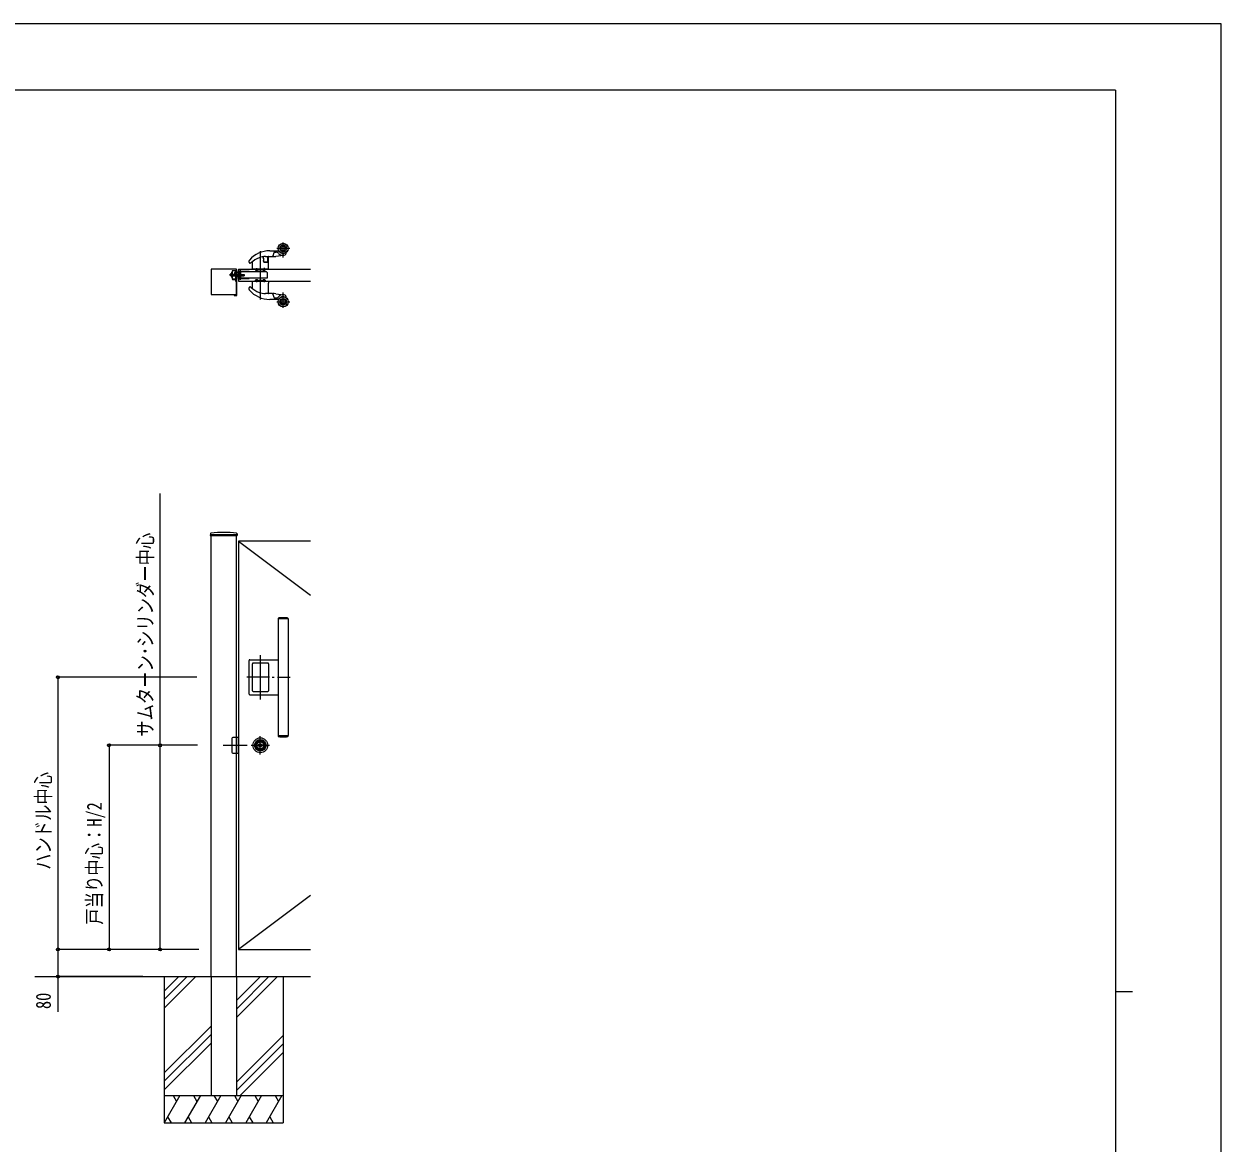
# Model space of a CAD drawing. Units: millimetres, scale not verified. Extents: x -4205 to 4205, y -2970 to 2970.
# Drawn here: x 685 to 4205, y -320 to 2970 of the extents above; entities that cross this region are included whole.
import ezdxf
from ezdxf.enums import TextEntityAlignment as Align

# ---------------------------------------------------------------- set-up
doc = ezdxf.new("R2010")
doc.units = ezdxf.units.MM
doc.header["$LTSCALE"] = 12
for name, color, linetype in [('0-3_YKK_A1', 4, 'Continuous'), ('0-4_YKK_D', 6, 'Continuous'), ('0-5_YKK_ZWAK', 7, 'Continuous')]:
    doc.layers.add(name, color=color, linetype=linetype)
doc.styles.add('ＭＳ ゴシック', font='')
doc.styles.get('ＭＳ ゴシック').set_extended_font_data('MS Gothic')

msp = doc.modelspace()

# ---------------------------------------------------------------- linework, layer by layer
at = {"layer": '0-3_YKK_A1'}
for p, q in [((1446.86, 2283.3), (1446.86, 2327.78)), ((1379.86, 2301.58), (1379.86, 2159.72)), ((1407.86, 2303.18), (1432.72, 2303.17)), ((1419.71, 2297.06), (1416.79, 2287.59)), ((1422.57, 2299.17), (1425.95, 2299.17)), ((1448.05, 2289.45), (1425.32, 2286.71)), ((1466.16, 2310.18), (1428.56, 2310.18)), ((1346.86, 2269.44), (1346.86, 2273.82)), ((1356.86, 2249.18), (1356.86, 2270.98)), ((1388.47, 2285.48), (1388.46, 2285.48)), ((1389.01, 2279.16), (1388.48, 2285.24)), ((1388.49, 2285.35), (1389.01, 2279.31)), ((1389.01, 2279.31), (1389.48, 2274.04)), ((1389.86, 2269.48), (1389.45, 2274.18)), ((1389.48, 2274.04), (1389.82, 2270.13)), ((1389.86, 2269.48), (1401.36, 2269.48)), ((1400.36, 2269.68), (1390.32, 2269.68)), ((1394.86, 2286.18), (1414.89, 2286.18)), ((1400.86, 2284.18), (1400.86, 2282.41)), ((1401.36, 2284.68), (1401.36, 2272.18)), ((1401.36, 2272.18), (1401.36, 2269.48)), ((1403.86, 2272.18), (1401.36, 2272.18)), ((1403.86, 2272.18), (1403.86, 2285.18)), ((1403.86, 2249.18), (1403.86, 2272.18)), ((1416.36, 2286.18), (1414.89, 2286.18)), ((1291.06, 2230.67), (1291.06, 2234.67)), ((1295.06, 2234.67), (1291.06, 2234.67)), ((1295.06, 2234.32), (1291.06, 2234.32)), ((1291.06, 2231.02), (1294.86, 2231.02)), ((1291.06, 2230.67), (1294.86, 2230.67)), ((1294.86, 2233.67), (1294.86, 2229.68)), ((1294.86, 2233.67), (1306.86, 2233.67)), ((1306.86, 2233.27), (1294.86, 2233.27)), ((1306.86, 2230.07), (1294.86, 2230.07)), ((1294.86, 2229.67), (1306.86, 2229.67)), ((1297.36, 2237.17), (1295.06, 2237.17)), ((1295.06, 2233.67), (1295.06, 2237.17)), ((1295.06, 2228.17), (1295.06, 2229.67)), ((1297.36, 2228.17), (1295.06, 2228.17)), ((1295.36, 2239.87), (1295.36, 2237.37)), ((1295.36, 2239.87), (1297.36, 2239.87)), ((1297.36, 2237.37), (1295.36, 2237.37)), ((1295.36, 2227.97), (1295.36, 2225.47)), ((1297.36, 2227.97), (1295.36, 2227.97)), ((1295.36, 2225.47), (1297.36, 2225.47)), ((1309.86, 2243.67), (1297.36, 2243.67)), ((1297.36, 2243.67), (1297.36, 2233.67)), ((1297.36, 2229.67), (1297.36, 2219.87)), ((1307.86, 2219.87), (1297.36, 2219.87)), ((1298.36, 2244.67), (1309.86, 2244.67)), ((1298.36, 2218.87), (1307.36, 2218.87)), ((1315.86, 2239.18), (1304.36, 2239.18)), ((1306.36, 2234.56), (1310.86, 2229.3)), ((1306.86, 2243.67), (1306.86, 2219.87)), ((1306.86, 2233.67), (1308.56, 2233.67)), ((1308.56, 2233.27), (1306.86, 2233.27)), ((1308.56, 2230.07), (1306.86, 2230.07)), ((1306.86, 2229.67), (1308.56, 2229.67)), ((1307.36, 2213.17), (1307.36, 2218.87)), ((1307.86, 2219.87), (1307.86, 2243.67)), ((1307.86, 2238.67), (1308.86, 2238.67)), ((1307.86, 2224.67), (1308.86, 2224.67)), ((1307.86, 2223.97), (1308.46, 2223.97)), ((1308.56, 2233.67), (1310.56, 2235.67)), ((1308.56, 2233.67), (1308.56, 2229.67)), ((1308.56, 2229.67), (1310.56, 2227.67)), ((1309.66, 2223.97), (1309.66, 2217.17)), ((1309.86, 2247.67), (1309.86, 2172.67)), ((1309.86, 2247.67), (1310.86, 2247.67)), ((1310.56, 2235.67), (1310.86, 2235.67)), ((1310.56, 2227.67), (1310.86, 2227.67)), ((1310.86, 2172.67), (1310.86, 2247.67)), ((1310.86, 2235.67), (1310.86, 2227.67)), ((1310.86, 2235.59), (1310.86, 2227.59)), ((1310.86, 2229.3), (1314.2, 2225.4)), ((1315.86, 2249.18), (1527.36, 2249.18)), ((1315.86, 2244.18), (1317.36, 2244.18)), ((1315.86, 2219.18), (1315.86, 2244.18)), ((1316.16, 2235.68), (1315.86, 2235.68)), ((1316.16, 2227.68), (1315.86, 2227.68)), ((1317.36, 2219.18), (1315.86, 2219.18)), ((1316.16, 2235.68), (1316.16, 2227.68)), ((1318.16, 2233.68), (1316.16, 2235.68)), ((1318.16, 2229.68), (1316.16, 2227.68)), ((1317.36, 2219.18), (1317.36, 2244.18)), ((1319.86, 2242.18), (1317.36, 2242.18)), ((1319.86, 2241.18), (1317.36, 2241.18)), ((1322.86, 2233.68), (1318.16, 2233.68)), ((1318.16, 2233.68), (1318.16, 2229.68)), ((1318.16, 2233.28), (1322.86, 2233.28)), ((1318.16, 2230.08), (1322.86, 2230.08)), ((1322.86, 2229.68), (1318.16, 2229.68)), ((1319.86, 2236.68), (1318.96, 2236.68)), ((1318.96, 2226.68), (1318.96, 2236.68)), ((1318.96, 2226.68), (1319.86, 2226.68)), ((1319.86, 2244.08), (1319.86, 2219.28)), ((1320.86, 2244.08), (1319.86, 2244.08)), ((1319.86, 2236.68), (1319.86, 2241.18)), ((1319.86, 2219.48), (1319.86, 2226.68)), ((1319.86, 2219.28), (1320.86, 2219.28)), ((1320.86, 2219.28), (1320.86, 2244.08)), ((1347.36, 2242.18), (1322.86, 2242.18)), ((1398.26, 2241.18), (1322.86, 2241.18)), ((1322.86, 2233.68), (1331.86, 2233.68)), ((1322.86, 2233.28), (1331.86, 2233.28)), ((1322.86, 2230.08), (1331.86, 2230.08)), ((1322.86, 2229.68), (1331.86, 2229.68)), ((1399.86, 2222.18), (1322.86, 2222.18)), ((1322.86, 2221.18), (1347.36, 2221.18)), ((1331.86, 2233.68), (1331.86, 2229.68)), ((1347.36, 2241.18), (1347.36, 2242.18)), ((1347.36, 2222.18), (1347.36, 2221.18)), ((1403.86, 2249.18), (1356.86, 2249.18)), ((1365.06, 2249.18), (1365.06, 2248.18)), ((1365.06, 2248.18), (1372.66, 2248.18)), ((1365.46, 2247.06), (1365.36, 2248.18)), ((1368.86, 2252.2), (1368.86, 2244.6)), ((1368.86, 2218.75), (1368.86, 2211.15)), ((1372.36, 2248.18), (1372.26, 2247.06)), ((1372.66, 2248.18), (1372.66, 2249.18)), ((1374.86, 2247.48), (1374.86, 2249.18)), ((1384.56, 2247.18), (1375.16, 2247.18)), ((1384.86, 2249.18), (1384.86, 2247.48)), ((1387.46, 2247.06), (1387.36, 2248.18)), ((1390.86, 2252.65), (1390.86, 2244.6)), ((1390.86, 2218.75), (1390.86, 2210.7)), ((1394.36, 2248.18), (1394.26, 2247.06)), ((1307.36, 2213.17), (1308.36, 2213.17)), ((1308.36, 2215.67), (1308.36, 2213.17)), ((1308.86, 2213.67), (1309.86, 2213.67)), ((1346.86, 2189.53), (1346.86, 2193.91)), ((1356.86, 2214.18), (1403.86, 2214.18)), ((1356.86, 2192.37), (1356.86, 2214.18)), ((1365.36, 2215.18), (1365.46, 2216.29)), ((1372.26, 2216.29), (1372.36, 2215.18)), ((1374.86, 2214.18), (1374.86, 2215.88)), ((1384.56, 2216.18), (1375.16, 2216.18)), ((1384.86, 2214.18), (1384.86, 2215.88)), ((1387.06, 2215.18), (1387.06, 2214.18)), ((1394.66, 2215.18), (1387.06, 2215.18)), ((1387.36, 2215.18), (1387.46, 2216.29)), ((1394.26, 2216.29), (1394.36, 2215.18)), ((1394.66, 2214.18), (1394.66, 2215.18)), ((1403.86, 2214.18), (1403.86, 2211.18)), ((1403.86, 2211.18), (1403.86, 2207.68)), ((1403.86, 2177.68), (1403.86, 2207.68)), ((1302.86, 2172.67), (1302.86, 2171.67)), ((1309.86, 2172.67), (1302.86, 2172.67)), ((1302.86, 2171.67), (1309.86, 2171.67)), ((1414.89, 2177.18), (1394.86, 2177.18)), ((1432.72, 2160.18), (1407.86, 2160.17)), ((1414.89, 2177.18), (1416.36, 2177.18)), ((1416.79, 2175.76), (1419.71, 2166.29)), ((1425.95, 2164.18), (1422.57, 2164.18)), ((1425.32, 2176.64), (1448.05, 2173.9)), ((1428.56, 2153.18), (1466.16, 2153.18)), ((1446.86, 2135.58), (1446.86, 2180.05)), ((1233.02, 1471.08), (1232.76, 1466.2)), ((1233.26, 1465.68), (1311.46, 1465.68)), ((1234.86, 1469.18), (1234.86, 1465.68)), ((1234.86, 169.18), (1234.86, 1465.68)), ((1309.86, 169.18), (1309.86, 1465.68)), ((1311.7, 1471.08), (1311.96, 1466.2)), ((1315.86, 1449.18), (1527.36, 1290.55)), ((1431.86, 1220.65), (1431.86, 877.65)), ((1459.86, 1220.65), (1431.86, 1220.65)), ((1432.16, 1222.01), (1432.16, 1220.65)), ((1433.14, 1222.45), (1460.58, 1222.45)), ((1456.61, 1224.15), (1437.11, 1224.15)), ((1461.86, 1220.65), (1459.86, 1220.65)), ((1461.56, 1220.65), (1461.56, 1222.01)), ((1461.86, 1220.65), (1461.86, 877.65)), ((1346.86, 999.65), (1346.86, 1098.65)), ((1348.86, 1100.65), (1431.86, 1100.65)), ((1379.86, 1114.6), (1379.86, 983.8)), ((1356.86, 1009.15), (1356.86, 1089.15)), ((1402.36, 1090.65), (1358.36, 1090.65)), ((1403.86, 1089.15), (1403.86, 1009.15)), ((1406.58, 1049.15), (1339.75, 1049.15)), ((1414.89, 1049.15), (1420.63, 1049.15)), ((1430.4, 1049.15), (1467.36, 1049.15)), ((1348.86, 997.65), (1431.86, 997.65)), ((1358.36, 1007.65), (1402.36, 1007.65)), ((1270.86, 849.18), (1340.86, 849.18)), ((1295.86, 869.18), (1295.86, 829.18)), ((1352.86, 849.15), (1406.86, 849.15)), ((1373.16, 847.5), (1373.16, 850.8)), ((1375.67, 850.8), (1373.16, 850.8)), ((1375.67, 847.5), (1373.16, 847.5)), ((1375.7, 848.21), (1375.7, 850.09)), ((1376, 850.39), (1376.65, 850.39)), ((1376, 847.91), (1376.65, 847.91)), ((1376.76, 850.42), (1376.94, 850.55)), ((1376.76, 847.87), (1376.94, 847.74)), ((1376.94, 850.55), (1378.01, 850.55)), ((1376.94, 847.74), (1378.01, 847.74)), ((1378.01, 850.55), (1378.11, 850.18)), ((1378.01, 847.74), (1378.17, 848.32)), ((1378.26, 850.18), (1378.11, 850.18)), ((1378.36, 848.47), (1378.55, 848.47)), ((1378.82, 849.28), (1378.53, 849.99)), ((1378.82, 848.11), (1378.74, 848.33)), ((1378.82, 848.11), (1379.97, 848.11)), ((1378.96, 849.19), (1379.19, 849.19)), ((1379.34, 849.31), (1379.45, 849.93)), ((1380.9, 850.18), (1379.74, 850.18)), ((1379.86, 822.15), (1379.86, 876.15)), ((1380.38, 848.98), (1380.27, 848.36)), ((1380.75, 849.11), (1380.53, 849.11)), ((1380.89, 849.01), (1381.18, 848.3)), ((1380.9, 850.18), (1380.98, 849.96)), ((1381.36, 849.83), (1381.17, 849.83)), ((1381.46, 848.11), (1381.6, 848.11)), ((1381.7, 850.55), (1381.55, 849.97)), ((1381.7, 847.74), (1381.6, 848.11)), ((1382.77, 850.55), (1381.7, 850.55)), ((1382.96, 850.42), (1382.77, 850.55)), ((1383.72, 850.39), (1383.07, 850.39)), ((1383.72, 847.91), (1383.07, 847.91)), ((1384.02, 848.21), (1384.02, 850.09)), ((1386.56, 850.8), (1384.04, 850.8)), ((1386.56, 847.5), (1384.04, 847.5)), ((1386.56, 847.5), (1386.56, 850.8)), ((1431.86, 877.65), (1461.86, 877.65)), ((1432.16, 877.65), (1432.16, 876.28)), ((1460.58, 875.84), (1433.14, 875.84)), ((1437.11, 874.15), (1456.61, 874.15)), ((1461.56, 876.28), (1461.56, 877.65)), ((1298.86, 826.18), (1315.86, 826.18)), ((1527.36, 407.8), (1315.86, 249.18)), ((717.02, 169.18), (1527.36, 169.18)), ((1097.36, 169.18), (1097.36, -260.82)), ((1140.15, 169.18), (1097.36, 126.38)), ((1165.15, 169.18), (1097.36, 101.38)), ((1190.15, 169.18), (1097.36, 76.38)), ((1234.86, 169.18), (1234.86, -180.82)), ((1309.86, 169.18), (1309.86, -180.82)), ((1380.15, 169.18), (1309.86, 98.88)), ((1405.15, 169.18), (1309.86, 73.88)), ((1430.15, 169.18), (1309.86, 48.88)), ((1447.36, 169.18), (1447.36, -260.82)), ((1234.86, 23.88), (1097.36, -113.62)), ((1234.86, -1.12), (1097.36, -138.62)), ((1097.36, -163.62), (1234.86, -26.12)), ((1309.86, -141.12), (1447.36, -3.62)), ((1447.36, -28.62), (1309.86, -166.12)), ((1447.36, -53.62), (1320.15, -180.82)), ((1097.36, -180.82), (1447.36, -180.82)), ((1143.55, -180.82), (1097.36, -260.82)), ((1123.55, -180.82), (1133.55, -198.15)), ((1203.55, -180.82), (1157.36, -260.82)), ((1183.55, -180.82), (1193.55, -198.15)), ((1263.55, -180.82), (1217.36, -260.82)), ((1234.86, -180.82), (1309.86, -180.82)), ((1243.55, -180.82), (1253.55, -198.15)), ((1323.55, -180.82), (1277.36, -260.82)), ((1303.55, -180.82), (1313.55, -198.15)), ((1383.55, -180.82), (1337.36, -260.82)), ((1363.55, -180.82), (1373.55, -198.15)), ((1443.55, -180.82), (1397.36, -260.82)), ((1423.55, -180.82), (1433.55, -198.15)), ((1107.36, -243.5), (1117.36, -260.82)), ((1167.36, -243.5), (1177.36, -260.82)), ((1227.36, -243.5), (1237.36, -260.82)), ((1287.36, -243.5), (1297.36, -260.82)), ((1347.36, -243.5), (1357.36, -260.82)), ((1407.36, -243.5), (1417.36, -260.82)), ((1097.36, -260.82), (1447.36, -260.82))]:
    msp.add_line(p, q, dxfattribs=at)
for points in [[(1400.86, 2282.41), (1400.86, 2272.97), (1400.86, 2270.18)], [(1303.86, 2238.68), (1303.86, 2237.48), (1306.36, 2234.56)], [(1308.36, 2218.87), (1308.36, 2216.67), (1308.86, 2216.67)], [(1308.46, 2223.97), (1308.46, 2217.17), (1309.66, 2217.17)], [(1315.86, 2249.18), (1315.86, 2214.18), (1527.36, 2214.18)], [(1319.86, 2219.48), (1318.66, 2219.48), (1317.36, 2219.48)], [(1321.86, 2219.28), (1322.86, 2219.28), (1322.86, 2244.08), (1321.86, 2244.08), (1320.86, 2244.08)], [(1320.86, 2219.28), (1321.86, 2219.28), (1321.86, 2244.08)], [(1387.06, 2249.18), (1387.06, 2248.18), (1394.66, 2248.18), (1394.66, 2249.18)], [(1399.86, 2239.58), (1399.86, 2223.78), (1399.86, 2222.18)], [(1308.36, 2215.67), (1308.86, 2215.67), (1308.86, 2213.67)], [(1372.66, 2214.18), (1372.66, 2215.18), (1365.06, 2215.18), (1365.06, 2214.18)], [(1234.86, 1469.18), (1309.86, 1469.18), (1309.86, 1465.68)], [(1527.36, 1449.18), (1315.86, 1449.18), (1315.86, 249.18), (1527.36, 249.18)], [(1315.86, 826.18), (1315.86, 872.18), (1298.86, 872.18)], [(1382.96, 847.87), (1382.77, 847.74), (1381.7, 847.74)]]:
    msp.add_lwpolyline(points, dxfattribs=at)
msp.add_lwpolyline([(1234.86, 2174.18), (1309.86, 2174.18), (1309.86, 2249.18), (1234.86, 2249.18)], close=True, dxfattribs=at)
for centre, radius in [((1446.86, 2310.18), 15), ((1446.86, 2310.18), 14.7), ((1446.86, 2310.18), 9.71), ((1446.86, 2310.18), 6.62), ((1446.86, 2153.18), 15), ((1446.86, 2153.18), 14.7), ((1446.86, 2153.18), 9.71), ((1446.86, 2153.18), 6.62), ((1379.86, 849.15), 22), ((1379.86, 849.15), 17), ((1379.86, 849.15), 14.4), ((1379.86, 849.15), 14), ((1379.86, 849.15), 11.1), ((1379.86, 849.15), 10.9), ((1379.86, 849.15), 9.9), ((1379.86, 849.15), 4.3)]:
    msp.add_circle(centre, radius, dxfattribs=at)
for centre, radius, start, end in [((1407.86, 2223.17), 80, 90.00041, 138.8719), ((1422.57, 2296.17), 3, 90, 162.89708), ((1425.95, 2289.17), 10, 39.77031, 90), ((1432.72, 2301.67), 1.5, 31.00806, 89.99901), ((1446.86, 2306.58), 17.2, 219.77031, 270), ((1446.86, 2310.18), 15, 211.00806, 297.32214), ((1446.86, 2310.17), 15, 261.17985, 278.82015), ((1446.86, 2299.38), 10, 270, 276.85992), ((1446.86, 2299.38), 10, 276.85992, 332.99743), ((1454.43, 2295.52), 1.5, 332.99743, 117.32214), ((1349.86, 2273.82), 3, 138.8714, 180), ((1349.86, 2269.43), 3, 179.8597, 312.73203), ((1406.03, 2208.33), 80, 111.86371, 132.59171), ((1357.86, 2270.98), 1, 141.82148, 180), ((1394.86, 2236.18), 50, 90.00002, 111.86372), ((1387.98, 2285.2), 0.5, 5, 97.98573), ((1386.49, 2285.18), 2, 5, 16.92345), ((1390.32, 2270.18), 0.5, 185, 270), ((1400.36, 2270.18), 0.5, 270, 0), ((1403.86, 2284.18), 3, 138.18969, 180), ((1402.86, 2284.68), 1.5, 90, 180), ((1402.86, 2285.18), 1, 0, 90), ((1414.88, 2288.18), 2, 270, 330), ((1416.36, 2361.18), 75, 270, 276.85992), ((1414.88, 2288.18), 2, 330, 342.89708), ((1298.36, 2243.67), 1, 90, 180), ((1298.36, 2219.87), 1, 180, 270), ((1304.36, 2238.68), 0.5, 90, 180), ((1307.36, 2218.87), 1, 0, 90), ((1308.86, 2237.67), 1, 0, 90), ((1308.86, 2225.67), 1, 270, 0), ((1308.46, 2223.97), 1.2, 0, 43.13176), ((1316.86, 2227.68), 3.5, 220.57456, 253.39845), ((1366.75, 2247.17), 1.3, 185, 254.11915), ((1368.86, 2254.58), 9, 254.11915, 285.88085), ((1368.86, 2208.78), 9, 74.11915, 105.88085), ((1370.97, 2247.17), 1.3, 285.88085, 355), ((1375.16, 2247.48), 0.3, 180, 270), ((1384.56, 2247.48), 0.3, 270, 0), ((1388.75, 2247.17), 1.3, 185, 254.11915), ((1390.86, 2254.58), 9, 254.11915, 285.88085), ((1390.86, 2208.78), 9, 74.11915, 105.88085), ((1392.97, 2247.17), 1.3, 285.88085, 355), ((1398.26, 2239.58), 1.6, 0, 90), ((1308.36, 2216.67), 1, 180, 270), ((1308.86, 2215.67), 1, 0, 90), ((1349.86, 2193.92), 3, 47.26797, 180.1403), ((1349.86, 2189.53), 3, 180, 221.1286), ((1407.86, 2240.18), 80, 221.1281, 269.99959), ((1406.03, 2255.02), 80, 227.40829, 248.13629), ((1357.86, 2192.37), 1, 180, 218.17852), ((1366.75, 2216.18), 1.3, 105.88085, 175), ((1370.97, 2216.18), 1.3, 5, 74.11915), ((1375.16, 2215.88), 0.3, 90, 180), ((1384.56, 2215.88), 0.3, 0, 90), ((1388.75, 2216.18), 1.3, 105.88085, 175), ((1392.97, 2216.18), 1.3, 5, 74.11915), ((1309.86, 2172.67), 1, 270, 0), ((1394.86, 2227.17), 50, 248.13628, 269.99998), ((1402.86, 2177.68), 1, 354.60366, 0), ((1404.66, 2178.18), 1, 216.44456, 270), ((1414.88, 2175.18), 2, 30, 90), ((1416.36, 2102.18), 75, 83.14008, 90), ((1414.88, 2175.18), 2, 17.10292, 30), ((1422.57, 2167.18), 3, 197.10292, 270), ((1425.95, 2174.18), 10, 270, 320.22969), ((1432.72, 2161.68), 1.5, 270.00099, 328.99194), ((1446.86, 2156.78), 17.2, 90, 140.22969), ((1446.86, 2153.18), 15, 62.67786, 148.99194), ((1446.86, 2153.18), 15, 81.17985, 98.82015), ((1446.86, 2163.98), 10, 83.14008, 90), ((1446.86, 2163.98), 10, 27.00257, 83.14008), ((1454.43, 2167.83), 1.5, 242.67786, 27.00257), ((1233.26, 1466.18), 0.5, 177, 270), ((1235.01, 1470.97), 2, 96.74435, 177), ((1272.36, 1155.18), 320, 83.25565, 96.74435), ((1309.7, 1470.97), 2, 3, 83.25565), ((1311.46, 1466.18), 0.5, 270, 3), ((1432.96, 1222.01), 0.8, 110.76843, 180), ((1446.86, 1185.36), 40, 104.21682, 110.76843), ((1437.11, 1223.85), 0.3, 90, 104.21682), ((1437.11, 1223.85), 0.3, 61.29529, 90), ((1446.86, 1241.65), 20, 241.29529, 250.4307), ((1440.26, 1223.09), 0.3, 250.4307, 279.9206), ((1446.86, 1185.36), 38, 80.0794, 99.9206), ((1453.46, 1223.09), 0.3, 260.0794, 289.5693), ((1446.86, 1241.65), 20, 289.5693, 298.70471), ((1456.61, 1223.85), 0.3, 90, 118.70471), ((1456.61, 1223.85), 0.3, 75.78318, 90), ((1446.86, 1185.36), 40, 69.23157, 75.78318), ((1460.76, 1222.01), 0.8, 0, 69.23157), ((1348.86, 1098.65), 2, 90, 180), ((1358.36, 1089.15), 1.5, 90, 180), ((1358.36, 1089.15), 1.5, 90, 180), ((1402.36, 1089.15), 1.5, 0, 90), ((1402.36, 1089.15), 1.5, 0, 90), ((1348.86, 999.65), 2, 180, 270), ((1358.36, 1009.15), 1.5, 180, 270), ((1358.36, 1009.15), 1.5, 180, 270), ((1402.36, 1009.15), 1.5, 270, 0), ((1402.36, 1009.15), 1.5, 270, 0), ((1298.86, 869.18), 3, 90, 180), ((1379.86, 849.15), 5.65, 163.01998, 196.97968), ((1379.86, 849.15), 4.5, 21.51019, 158.48981), ((1379.86, 849.15), 4.5, 201.51019, 338.48981), ((1376, 850.09), 0.3, 90, 180), ((1376, 848.21), 0.3, 180, 270), ((1376.65, 850.59), 0.2, 270, 305), ((1376.65, 847.71), 0.2, 55, 90), ((1378.36, 848.27), 0.2, 90, 165), ((1378.26, 849.88), 0.3, 22, 90), ((1378.55, 848.27), 0.2, 20, 90), ((1378.96, 849.34), 0.15, 202, 270), ((1379.19, 849.34), 0.15, 270, 350), ((1379.74, 849.88), 0.3, 90, 170), ((1379.97, 848.41), 0.3, 270, 350), ((1380.53, 848.96), 0.15, 90, 170), ((1380.75, 848.96), 0.15, 22, 90), ((1381.17, 850.03), 0.2, 200, 270), ((1381.46, 848.41), 0.3, 202, 270), ((1381.36, 850.03), 0.2, 270, 345), ((1383.07, 850.59), 0.2, 235, 270), ((1383.07, 847.71), 0.2, 90, 125), ((1383.72, 850.09), 0.3, 0, 90), ((1383.72, 848.21), 0.3, 270, 0), ((1379.86, 849.15), 5.65, 343.02032, 16.98002), ((1432.96, 876.28), 0.8, 180, 249.23157), ((1446.86, 912.93), 40, 249.23157, 255.78318), ((1437.11, 874.45), 0.3, 255.78318, 270), ((1437.11, 874.45), 0.3, 270, 298.70471), ((1446.86, 856.64), 20, 109.5693, 118.70471), ((1440.26, 875.2), 0.3, 80.0794, 109.5693), ((1446.86, 912.93), 38, 260.0794, 279.9206), ((1453.46, 875.2), 0.3, 70.4307, 99.9206), ((1446.86, 856.64), 20, 61.29529, 70.4307), ((1456.61, 874.45), 0.3, 241.29529, 270), ((1456.61, 874.45), 0.3, 270, 284.21682), ((1446.86, 912.93), 40, 284.21682, 290.76843), ((1460.76, 876.28), 0.8, 290.76843, 0), ((1298.86, 829.18), 3, 180, 270)]:
    msp.add_arc(centre, radius, start, end, dxfattribs=at)
at = {"layer": '0-4_YKK_D'}
for p, q in [((1193.48, 1049.18), (783.86, 1049.18)), ((784.86, 1049.18), (784.86, 249.18)), ((1195.03, 849.18), (933.86, 849.18)), ((934.86, 849.18), (934.86, 249.18)), ((1185.03, 849.15), (1083.86, 849.15)), ((1193.48, 249.18), (783.86, 249.18)), ((1193.48, 249.18), (783.86, 249.18)), ((1199.18, 249.18), (933.86, 249.18)), ((1193.48, 249.18), (1083.86, 249.18)), ((1034.14, 169.18), (783.86, 169.18))]:
    msp.add_line(p, q, dxfattribs=at)
for points in [[(1084.86, 249.18), (1084.86, 849.15), (1084.86, 1589.35)], [(784.86, 249.18), (784.86, 169.18), (784.86, 65.78)]]:
    msp.add_lwpolyline(points, dxfattribs=at)
for centre in [(784.86, 1049.18), (934.86, 849.18), (1084.86, 849.15), (784.86, 249.18), (934.86, 249.18), (1084.86, 249.18), (784.86, 169.18)]:
    msp.add_circle(centre, 4.25, dxfattribs=at)
at = {"layer": '0-5_YKK_ZWAK'}
for p, q in [((3895.02, 2775), (-3904.98, 2775)), ((3895.02, 2775), (3895.02, -2525)), ((3895.02, 125), (3945.02, 125))]:
    msp.add_line(p, q, dxfattribs=at)
msp.add_lwpolyline([(-4205, -2970), (4205, -2970), (4205, 2970), (-4205, 2970)], close=True, dxfattribs=at)

# ---------------------------------------------------------------- texts
at = {"layer": '0-4_YKK_D', "style": 'ＭＳ ゴシック', "width": 0.8}
for s, p in [('サムターン･シリンダー中心', (1076.86, 874.15)), ('ハンドル中心', (776.86, 482.78)), ('戸当り中心：H/2', (926.86, 321.98)), ('80', (776.86, 73.78))]:
    msp.add_text(s, height=43.99, rotation=90, dxfattribs=at).set_placement(p, align=Align.BOTTOM_LEFT)

doc.saveas('drawing.dxf')
